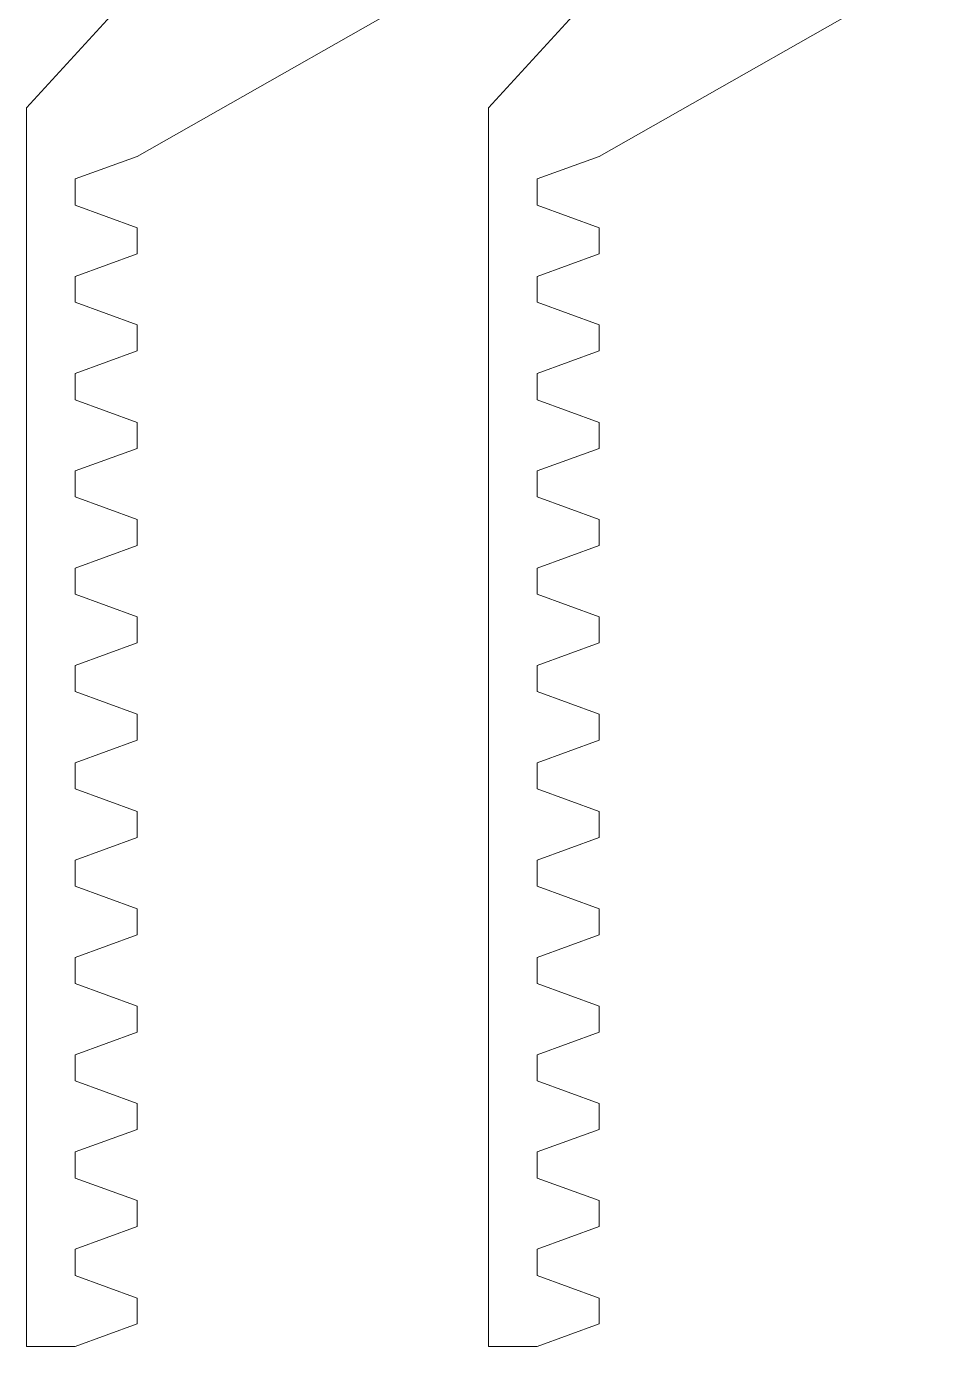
# Model space of a CAD drawing. Header units: millimetres. Extents: x 15 to 324, y -230 to -8.
# Drawn here: x 14.6 to 86.1, y -223 to -120.3 of the extents above; entities that cross this region are included whole.
import ezdxf

# ---------------------------------------------------------------- set-up
doc = ezdxf.new("R2010")
doc.units = ezdxf.units.MM
doc.header["$MEASUREMENT"] = 0
doc.layers.add('Layer 1', color=7, linetype='Continuous', lineweight=0)

msp = doc.modelspace()

# ---------------------------------------------------------------- linework, layer by layer
at = {"layer": 'Layer 1', "color": 12, "lineweight": 9, "true_color": 0xe30613}
for points in [[(25.2, -115.13), (14.65, -126.66), (14.65, -156.91), (14.65, -162.45), (14.65, -187.16), (14.65, -192.7), (14.65, -222.96), (18.43, -222.96), (23.26, -221.2), (23.26, -219.18), (18.43, -217.42), (18.43, -215.39), (23.26, -213.63), (23.26, -211.61), (18.43, -209.86), (18.43, -207.83), (23.26, -206.07), (23.26, -204.05), (18.43, -202.29), (18.43, -200.27), (23.26, -198.51), (23.26, -196.49), (18.43, -194.73), (18.43, -192.7), (23.26, -190.94), (23.26, -190.94), (23.26, -188.92), (23.26, -188.92), (18.43, -187.16), (18.43, -185.14), (23.26, -183.38), (23.26, -181.36), (18.43, -179.6), (18.43, -177.57), (23.26, -175.81), (23.26, -173.79), (18.43, -172.04), (18.43, -170.01), (23.26, -168.25), (23.26, -166.23), (18.43, -164.47), (18.43, -162.45), (23.26, -160.69), (23.26, -160.69), (23.26, -158.67), (23.26, -158.67), (18.43, -156.91), (18.43, -154.89), (23.26, -153.13), (23.26, -151.11), (18.43, -149.35), (18.43, -147.32), (23.26, -145.56), (23.26, -143.54), (18.43, -141.78), (18.43, -139.76), (23.26, -138), (23.26, -135.98), (18.43, -134.22), (18.43, -132.19), (23.26, -130.44), (50.2, -115.13)], [(61.14, -115.13), (50.58, -126.66), (50.58, -156.91), (50.58, -162.45), (50.58, -187.16), (50.58, -192.7), (50.58, -222.96), (54.36, -222.96), (59.19, -221.2), (59.19, -219.18), (54.36, -217.42), (54.36, -215.39), (59.19, -213.63), (59.19, -211.61), (54.36, -209.86), (54.36, -207.83), (59.19, -206.07), (59.19, -204.05), (54.36, -202.29), (54.36, -200.27), (59.19, -198.51), (59.19, -196.49), (54.36, -194.73), (54.36, -192.7), (59.19, -190.94), (59.19, -190.94), (59.19, -188.92), (59.19, -188.92), (54.36, -187.16), (54.36, -185.14), (59.19, -183.38), (59.19, -181.36), (54.36, -179.6), (54.36, -177.57), (59.19, -175.81), (59.19, -173.79), (54.36, -172.04), (54.36, -170.01), (59.19, -168.25), (59.19, -166.23), (54.36, -164.47), (54.36, -162.45), (59.19, -160.69), (59.19, -160.69), (59.19, -158.67), (59.19, -158.67), (54.36, -156.91), (54.36, -154.89), (59.19, -153.13), (59.19, -151.11), (54.36, -149.35), (54.36, -147.32), (59.19, -145.56), (59.19, -143.54), (54.36, -141.78), (54.36, -139.76), (59.19, -138), (59.19, -135.98), (54.36, -134.22), (54.36, -132.19), (59.19, -130.44), (86.14, -115.13)]]:
    msp.add_lwpolyline(points, dxfattribs=at)

doc.saveas('drawing.dxf')
